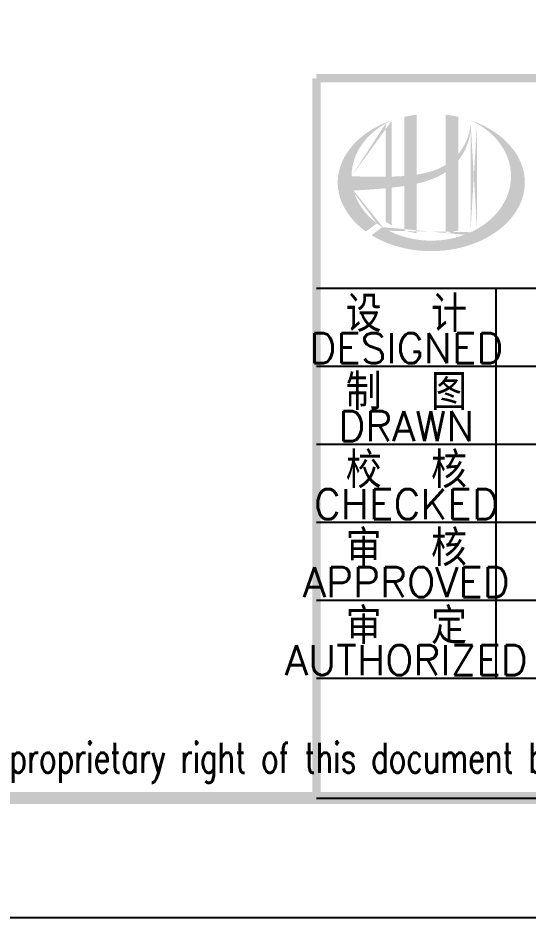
# Model space of a CAD drawing. Header units: millimetres. Extents: x 893615 to 897539, y 39650 to 40458.
# Drawn here: x 897304.4 to 897346.9, y 39650.1 to 39725.2 of the extents above; entities that cross this region are included whole.
import ezdxf
from ezdxf.enums import TextEntityAlignment as Align

# ---------------------------------------------------------------- set-up
doc = ezdxf.new("R2010")
doc.units = ezdxf.units.MM
doc.header["$LTSCALE"] = 1000
doc.header["$MEASUREMENT"] = 0
doc.styles.add('ECEC_TQ', font='txt_l.shx', dxfattribs={"bigfont": 'hztxt_l.shx'})

msp = doc.modelspace()

# ---------------------------------------------------------------- hatches: boundary and pattern name
h = msp.add_hatch(color=256)
edge = h.paths.add_edge_path()
edge.add_spline(control_points=[(897337.663, 39711.362), (897337.724, 39711.375), (897337.785, 39711.39), (897338.276, 39711.508), (897338.702, 39711.638), (897339.452, 39711.95), (897339.781, 39712.119), (897340.089, 39712.325)], knot_values=[61.629012, 61.629012, 61.629012, 61.629012, 63.330431, 63.330431, 75.353634, 75.353634, 85.398649, 85.398649, 85.398649, 85.398649], degree=3, periodic=0)
edge.add_line((897340.089, 39712.325), (897340.089, 39707.223))
edge.add_spline(control_points=[(897340.089, 39707.223), (897340.261, 39707.25), (897340.431, 39707.284), (897340.779, 39707.364), (897340.956, 39707.412), (897341.129, 39707.467)], knot_values=[4.908456, 4.908456, 4.908456, 4.908456, 4.992821, 4.992821, 5.083034, 5.083034, 5.083034, 5.083034], degree=3, periodic=0)
edge.add_line((897341.129, 39707.467), (897341.129, 39713.281))
edge.add_spline(control_points=[(897341.129, 39713.281), (897341.216, 39713.391), (897341.298, 39713.504), (897341.559, 39713.901), (897341.715, 39714.2), (897342.008, 39714.928), (897342.12, 39715.366), (897342.167, 39715.819), (897342.168, 39715.832), (897342.169, 39715.845)], knot_values=[97.991744, 97.991744, 97.991744, 97.991744, 101.64219, 101.64219, 110.337975, 110.337975, 121.934322, 121.934322, 122.270691, 122.270691, 122.270691, 122.270691], degree=3, periodic=0)
edge.add_line((897342.169, 39715.845), (897342.169, 39716.549))
edge.add_spline(control_points=[(897342.169, 39716.549), (897342.169, 39716.472), (897342.165, 39716.396), (897342.159, 39716.319)], knot_values=[126.194075, 126.194075, 126.194075, 126.194075, 128.396762, 128.396762, 128.396762, 128.396762], degree=3, periodic=0)
edge.add_spline(control_points=[(897342.159, 39716.319), (897342.155, 39716.257), (897342.148, 39716.195), (897342.141, 39716.133)], knot_values=[124.417049, 124.417049, 124.417049, 124.417049, 126.194075, 126.194075, 126.194075, 126.194075], degree=3, periodic=0)
edge.add_spline(control_points=[(897342.141, 39716.133), (897342.129, 39716.041), (897342.115, 39715.95), (897342.097, 39715.859)], knot_values=[121.80529, 121.80529, 121.80529, 121.80529, 124.417049, 124.417049, 124.417049, 124.417049], degree=3, periodic=0)
edge.add_spline(control_points=[(897342.097, 39715.859), (897342.073, 39715.738), (897342.043, 39715.616), (897342.009, 39715.496)], knot_values=[118.31574, 118.31574, 118.31574, 118.31574, 121.80529, 121.80529, 121.80529, 121.80529], degree=3, periodic=0)
edge.add_spline(control_points=[(897342.009, 39715.496), (897341.974, 39715.375), (897341.933, 39715.255), (897341.888, 39715.136)], knot_values=[114.795988, 114.795988, 114.795988, 114.795988, 118.31574, 118.31574, 118.31574, 118.31574], degree=3, periodic=0)
edge.add_spline(control_points=[(897341.888, 39715.136), (897341.843, 39715.019), (897341.793, 39714.904), (897341.739, 39714.791)], knot_values=[111.329641, 111.329641, 111.329641, 111.329641, 114.795988, 114.795988, 114.795988, 114.795988], degree=3, periodic=0)
edge.add_spline(control_points=[(897341.739, 39714.791), (897341.683, 39714.675), (897341.623, 39714.562), (897341.559, 39714.451)], knot_values=[107.79529, 107.79529, 107.79529, 107.79529, 111.329641, 111.329641, 111.329641, 111.329641], degree=3, periodic=0)
edge.add_spline(control_points=[(897341.559, 39714.451), (897341.496, 39714.343), (897341.428, 39714.237), (897341.357, 39714.134)], knot_values=[104.343579, 104.343579, 104.343579, 104.343579, 107.79529, 107.79529, 107.79529, 107.79529], degree=3, periodic=0)
edge.add_spline(control_points=[(897341.357, 39714.134), (897341.285, 39714.031), (897341.209, 39713.93), (897341.129, 39713.833)], knot_values=[100.8507, 100.8507, 100.8507, 100.8507, 104.343579, 104.343579, 104.343579, 104.343579], degree=3, periodic=0)
edge.add_line((897341.129, 39713.833), (897341.129, 39716.926))
edge.add_spline(control_points=[(897341.129, 39716.926), (897340.789, 39717.002), (897340.441, 39717.06), (897340.089, 39717.101)], knot_values=[4.423999, 4.423999, 4.423999, 4.423999, 4.558741, 4.558741, 4.558741, 4.558741], degree=3, periodic=0)
edge.add_line((897340.089, 39717.101), (897340.089, 39712.92))
edge.add_spline(control_points=[(897340.089, 39712.92), (897339.37, 39712.474), (897338.528, 39712.242), (897337.663, 39712.112)], knot_values=[63.246215, 63.246215, 63.246215, 63.246215, 87.689124, 87.689124, 87.689124, 87.689124], degree=3, periodic=0)
edge.add_line((897337.663, 39712.112), (897337.663, 39717.101))
edge.add_spline(control_points=[(897337.663, 39717.101), (897337.311, 39717.06), (897336.963, 39717.002), (897336.623, 39716.926)], knot_values=[4.866038, 4.866038, 4.866038, 4.866038, 5.000777, 5.000777, 5.000777, 5.000777], degree=3, periodic=0)
edge.add_line((897336.623, 39716.926), (897336.623, 39711.998))
edge.add_spline(control_points=[(897336.623, 39711.998), (897336.606, 39711.996), (897336.257, 39711.97), (897335.91, 39711.952), (897335.583, 39711.942)], knot_values=[43.657356, 43.657356, 43.657356, 43.657356, 44.134253, 53.497092, 53.497092, 53.497092, 53.497092], degree=3, periodic=0)
edge.add_line((897335.583, 39711.942), (897335.583, 39716.633))
edge.add_spline(control_points=[(897335.583, 39716.633), (897335.412, 39716.575), (897335.245, 39716.512), (897335.081, 39716.445)], knot_values=[5.14157, 5.14157, 5.14157, 5.14157, 5.212921, 5.212921, 5.212921, 5.212921], degree=3, periodic=0)
edge.add_spline(control_points=[(897335.081, 39716.445), (897335.012, 39716.416), (897334.943, 39716.387), (897334.621, 39716.245), (897334.376, 39716.123), (897334.141, 39715.991)], knot_values=[5.212921, 5.212921, 5.212921, 5.212921, 5.24296, 5.24296, 5.355623, 5.355623, 5.355623, 5.355623], degree=3, periodic=0)
edge.add_spline(control_points=[(897334.141, 39715.991), (897333.992, 39715.907), (897333.848, 39715.82), (897333.708, 39715.729)], knot_values=[5.355623, 5.355623, 5.355623, 5.355623, 5.426974, 5.426974, 5.426974, 5.426974], degree=3, periodic=0)
edge.add_spline(control_points=[(897333.708, 39715.729), (897333.634, 39715.681), (897333.561, 39715.631), (897333.426, 39715.537), (897333.363, 39715.491), (897333.302, 39715.445)], knot_values=[5.426974, 5.426974, 5.426974, 5.426974, 5.464765, 5.464765, 5.498325, 5.498325, 5.498325, 5.498325], degree=3, periodic=0)
edge.add_spline(control_points=[(897333.302, 39715.445), (897333.041, 39715.25), (897332.801, 39715.041), (897332.582, 39714.821)], knot_values=[5.498325, 5.498325, 5.498325, 5.498325, 5.641027, 5.641027, 5.641027, 5.641027], degree=3, periodic=0)
edge.add_spline(control_points=[(897332.582, 39714.821), (897332.512, 39714.751), (897332.444, 39714.68), (897332.24, 39714.454), (897332.111, 39714.296), (897331.993, 39714.134)], knot_values=[5.641027, 5.641027, 5.641027, 5.641027, 5.686569, 5.686569, 5.783729, 5.783729, 5.783729, 5.783729], degree=3, periodic=0)
edge.add_spline(control_points=[(897331.993, 39714.134), (897331.842, 39713.926), (897331.709, 39713.712), (897331.578, 39713.462), (897331.561, 39713.431), (897331.546, 39713.399)], knot_values=[5.783729, 5.783729, 5.783729, 5.783729, 5.908374, 5.908374, 5.92643, 5.92643, 5.92643, 5.92643], degree=3, periodic=0)
edge.add_spline(control_points=[(897331.546, 39713.399), (897331.421, 39713.148), (897331.321, 39712.891), (897331.246, 39712.632)], knot_values=[5.92643, 5.92643, 5.92643, 5.92643, 6.069132, 6.069132, 6.069132, 6.069132], degree=3, periodic=0)
edge.add_spline(control_points=[(897331.246, 39712.632), (897331.213, 39712.521), (897331.186, 39712.409), (897331.132, 39712.148), (897331.109, 39711.997), (897331.095, 39711.847)], knot_values=[6.069132, 6.069132, 6.069132, 6.069132, 6.130179, 6.130179, 6.211834, 6.211834, 6.211834, 6.211834], degree=3, periodic=0)
edge.add_spline(control_points=[(897331.095, 39711.847), (897331.082, 39711.715), (897331.076, 39711.583), (897331.076, 39711.451)], knot_values=[6.211834, 6.211834, 6.211834, 6.211834, 6.283185, 6.283185, 6.283185, 6.283185], degree=3, periodic=0)
edge.add_spline(control_points=[(897331.076, 39711.451), (897331.076, 39711.358), (897331.079, 39711.265), (897331.086, 39711.171)], knot_values=[6.283185, 6.283185, 6.283185, 6.283185, 6.333655, 6.333655, 6.333655, 6.333655], degree=3, periodic=0)
edge.add_spline(control_points=[(897331.086, 39711.171), (897331.098, 39710.985), (897331.123, 39710.799), (897331.161, 39710.614)], knot_values=[6.333655, 6.333655, 6.333655, 6.333655, 6.434594, 6.434594, 6.434594, 6.434594], degree=3, periodic=0)
edge.add_spline(control_points=[(897331.161, 39710.614), (897331.163, 39710.601), (897331.166, 39710.589), (897331.205, 39710.404), (897331.253, 39710.232), (897331.311, 39710.062)], knot_values=[6.434594, 6.434594, 6.434594, 6.434594, 6.441278, 6.441278, 6.535532, 6.535532, 6.535532, 6.535532], degree=3, periodic=0)
edge.add_spline(control_points=[(897331.311, 39710.062), (897331.374, 39709.88), (897331.449, 39709.699), (897331.537, 39709.522)], knot_values=[6.535532, 6.535532, 6.535532, 6.535532, 6.636471, 6.636471, 6.636471, 6.636471], degree=3, periodic=0)
edge.add_spline(control_points=[(897331.537, 39709.522), (897331.559, 39709.477), (897331.581, 39709.432), (897331.675, 39709.256), (897331.752, 39709.125), (897331.836, 39708.997)], knot_values=[6.636471, 6.636471, 6.636471, 6.636471, 6.661894, 6.661894, 6.73741, 6.73741, 6.73741, 6.73741], degree=3, periodic=0)
edge.add_spline(control_points=[(897331.836, 39708.997), (897331.947, 39708.825), (897332.071, 39708.657), (897332.206, 39708.494)], knot_values=[6.73741, 6.73741, 6.73741, 6.73741, 6.838349, 6.838349, 6.838349, 6.838349], degree=3, periodic=0)
edge.add_spline(control_points=[(897332.206, 39708.494), (897332.266, 39708.422), (897332.327, 39708.351), (897332.472, 39708.192), (897332.558, 39708.103), (897332.646, 39708.017)], knot_values=[6.838349, 6.838349, 6.838349, 6.838349, 6.88251, 6.88251, 6.939288, 6.939288, 6.939288, 6.939288], degree=3, periodic=0)
edge.add_spline(control_points=[(897332.646, 39708.017), (897332.804, 39707.863), (897332.973, 39707.715), (897333.152, 39707.573)], knot_values=[6.939288, 6.939288, 6.939288, 6.939288, 7.040227, 7.040227, 7.040227, 7.040227], degree=3, periodic=0)
edge.add_spline(control_points=[(897333.152, 39707.573), (897333.241, 39707.502), (897333.333, 39707.433), (897333.428, 39707.365)], knot_values=[7.040227, 7.040227, 7.040227, 7.040227, 7.090696, 7.090696, 7.090696, 7.090696], degree=3, periodic=0)
edge.add_line((897333.428, 39707.365), (897334.339, 39708.049))
edge.add_ellipse((897338.876, 39711.971), major_axis=(6.65, 0), ratio=0.806676, start_angle=192.81901, end_angle=226.98533, ccw=False)
edge.add_spline(control_points=[(897332.392, 39710.781), (897332.632, 39710.796), (897332.873, 39710.81), (897333.76, 39710.865), (897334.408, 39710.909), (897335.063, 39710.972)], knot_values=[11.398263, 11.398263, 11.398263, 11.398263, 18.40729, 18.40729, 37.18094, 37.18094, 37.18094, 37.18094], degree=3, periodic=0)
edge.add_line((897335.063, 39710.972), (897335.063, 39708.181))
edge.add_spline(control_points=[(897335.063, 39708.181), (897335.098, 39708.159), (897335.134, 39708.137), (897335.304, 39708.035), (897335.441, 39707.959), (897335.583, 39707.888)], knot_values=[4.049945, 4.049945, 4.049945, 4.049945, 4.072021, 4.072021, 4.153257, 4.153257, 4.153257, 4.153257], degree=3, periodic=0)
edge.add_line((897335.583, 39707.888), (897335.583, 39711.026))
edge.add_spline(control_points=[(897335.583, 39711.026), (897335.905, 39711.063), (897336.228, 39711.105), (897336.577, 39711.159), (897336.6, 39711.163), (897336.623, 39711.166)], knot_values=[42.135009, 42.135009, 42.135009, 42.135009, 51.307228, 51.307228, 51.948574, 51.948574, 51.948574, 51.948574], degree=3, periodic=0)
edge.add_line((897336.623, 39711.166), (897336.623, 39707.467))
edge.add_spline(control_points=[(897336.623, 39707.467), (897336.959, 39707.362), (897337.308, 39707.28), (897337.663, 39707.223)], knot_values=[4.34174, 4.34174, 4.34174, 4.34174, 4.516316, 4.516316, 4.516316, 4.516316], degree=3, periodic=0)
edge.add_line((897337.663, 39707.223), (897337.663, 39711.362))
edge = h.paths.add_edge_path(flags=16)
edge.add_ellipse((897338.876, 39711.971), major_axis=(6.65, 0), ratio=0.806676, start_angle=124.98746, end_angle=179.99898, ccw=False)
edge.add_line((897335.063, 39716.366), (897335.063, 39711.93))
edge.add_spline(control_points=[(897335.063, 39711.93), (897334.109, 39711.917), (897333.17, 39711.947), (897332.226, 39711.971)], knot_values=[11.27373, 11.27373, 11.27373, 11.27373, 38.687513, 38.687513, 38.687513, 38.687513], degree=3, periodic=0)
edge = h.paths.add_edge_path()
edge.add_spline(control_points=[(897333.888, 39707.06), (897334.198, 39706.87), (897334.53, 39706.697), (897335.376, 39706.325), (897335.909, 39706.146), (897337.016, 39705.881), (897337.591, 39705.794), (897338.752, 39705.716), (897339.339, 39705.725), (897340.494, 39705.84), (897341.063, 39705.945), (897342.153, 39706.246), (897342.675, 39706.441), (897343.644, 39706.91), (897344.091, 39707.183), (897344.891, 39707.793), (897345.243, 39708.129), (897345.836, 39708.843), (897346.077, 39709.222), (897346.441, 39710.003), (897346.564, 39710.406), (897346.69, 39711.218), (897346.692, 39711.627), (897346.578, 39712.442), (897346.46, 39712.847), (897346.104, 39713.634), (897345.866, 39714.017), (897345.277, 39714.738), (897344.927, 39715.078), (897344.129, 39715.694), (897343.682, 39715.971), (897342.87, 39716.369), (897342.526, 39716.511), (897342.169, 39716.633)], knot_values=[0.886421, 0.886421, 0.886421, 0.886421, 1.040557, 1.040557, 1.261172, 1.261172, 1.481788, 1.481788, 1.702404, 1.702404, 1.92302, 1.92302, 2.143636, 2.143636, 2.364252, 2.364252, 2.584868, 2.584868, 2.805484, 2.805484, 3.026099, 3.026099, 3.246715, 3.246715, 3.46852, 3.46852, 3.690325, 3.690325, 3.91213, 3.91213, 4.133935, 4.133935, 4.283209, 4.283209, 4.283209, 4.283209], degree=3, periodic=0)
edge.add_line((897342.169, 39716.633), (897342.169, 39716.633))
edge.add_spline(control_points=[(897342.169, 39716.632), (897342.17, 39716.604), (897342.17, 39716.577), (897342.169, 39716.549)], knot_values=[128.396762, 128.396762, 128.396762, 128.396762, 129.192193, 129.192193, 129.192193, 129.192193], degree=3, periodic=0)
edge.add_line((897342.169, 39716.549), (897342.169, 39707.31))
edge.add_ellipse((897338.876, 39711.971), major_axis=(6.65, 0), ratio=0.806676, start_angle=232.10542, end_angle=299.68334, ccw=False)
edge.add_line((897334.791, 39707.738), (897333.888, 39707.06))
edge = h.paths.add_edge_path(flags=16)
edge.add_ellipse((897338.876, 39711.971), major_axis=(6.65, 0), ratio=0.806676, start_angle=304.98746, end_angle=415.01211, ccw=False)
edge.add_line((897342.689, 39707.576), (897342.689, 39716.366))

# ---------------------------------------------------------------- linework, layer by layer
for p, q in [((897329.298, 39702.645), (897439.298, 39702.645)), ((897344.298, 39670.145), (897344.298, 39702.645)), ((897329.298, 39696.145), (897384.298, 39696.145)), ((897329.298, 39689.645), (897384.298, 39689.645)), ((897329.298, 39683.145), (897384.298, 39683.145)), ((897329.298, 39676.645), (897384.298, 39676.645)), ((897329.298, 39670.145), (897509.298, 39670.145)), ((897329.298, 39660.145), (897509.298, 39660.145)), ((897519.298, 39650.145), (896678.298, 39650.145))]:
    msp.add_line(p, q)
at = {"color": 0, "const_width": 1}
msp.add_lwpolyline([(897509.298, 39660.145), (896703.298, 39660.145), (896703.298, 40234.145), (897509.298, 40234.145)], close=True, dxfattribs=at)
at = {"const_width": 0.7}
for points in [[(897509.298, 39720.145), (897329.298, 39720.145)], [(897329.298, 39720.145), (897329.298, 39660.145)]]:
    msp.add_lwpolyline(points, dxfattribs=at)

# ---------------------------------------------------------------- texts
at = {"style": 'ECEC_TQ'}
for s, height, p in [('设  计', 3, (897336.798, 39700.645)), ('DESIGNED', 2.5, (897336.798, 39697.645)), ('制  图', 3, (897336.798, 39694.145)), ('DRAWN', 2.5, (897336.798, 39691.145)), ('校  核', 3, (897336.798, 39687.645)), ('CHECKED', 2.5, (897336.798, 39684.645)), ('审  核', 3, (897336.798, 39681.145)), ('APPROVED', 2.5, (897336.798, 39678.145)), ('审  定', 3, (897336.798, 39674.645)), ('AUTHORIZED', 2.5, (897336.798, 39671.645))]:
    msp.add_text(s, height=height, dxfattribs=at).set_placement(p, align=Align.MIDDLE)
at = {"style": 'ECEC_TQ', "width": 0.72}
msp.add_text('The proprietary right of this document belongs to Anhui Huadong Chemical And Medical Engineering  Co.,Ltd.  and any replication or transfer to the 3rd. side is forbidden without its permission. ', height=2.5, dxfattribs=at).set_placement((897419.298, 39663.145), align=Align.MIDDLE)

doc.saveas('drawing.dxf')
